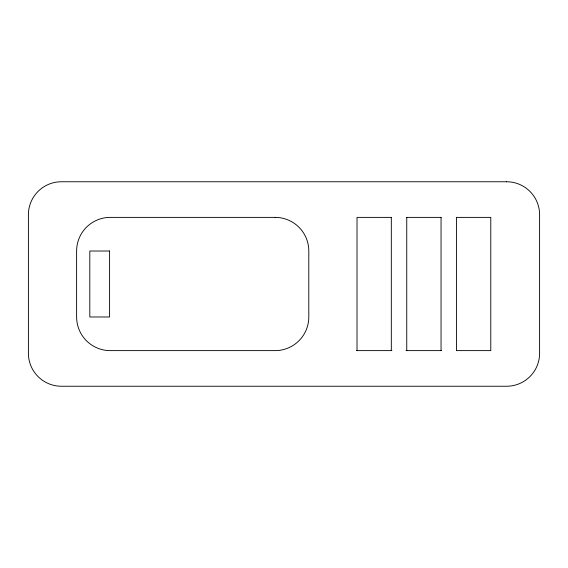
<?xml version="1.0" encoding="UTF-8"?>
<svg xmlns="http://www.w3.org/2000/svg" width="568" height="568" viewBox="0 0 568 568"><rect width="100%" height="100%" fill="white"/><g stroke="black" fill="none" stroke-linecap="round" stroke-linejoin="round"><path stroke-width="0.85" d="M391.6 217.381L357.016 217.381L357.016 350.619M406.66 217.381L441.194 217.381M456.253 217.381L490.787 217.381L490.787 350.619L456.36 350.619M356.605 350.619L391.913 350.619M406.042 350.619L441.35 350.619M456.487 217.381L456.487 350.619M441.052 217.381L441.052 350.619M406.752 217.381L406.752 350.619M391.316 217.381L391.316 350.619M506.62 181.76L61.38 181.76A32.98 32.98 0 0 0 28.4 214.739L28.4 353.26A32.98 32.98 0 0 0 61.38 386.24L506.62 386.24A32.98 32.98 0 0 0 539.6 353.26L539.6 214.739A32.98 32.98 0 0 0 506.62 181.76M275.161 217.381L110.256 217.381A33.64 33.64 0 0 0 76.616 251.02L76.616 316.979A33.64 33.64 0 0 0 110.256 350.619L275.161 350.619A33.64 33.64 0 0 0 308.8 316.979L308.8 251.02A33.64 33.64 0 0 0 275.161 217.381M109.596 251.02L89.808 251.02L89.808 316.979L109.596 316.979L109.596 251.02"/></g></svg>
